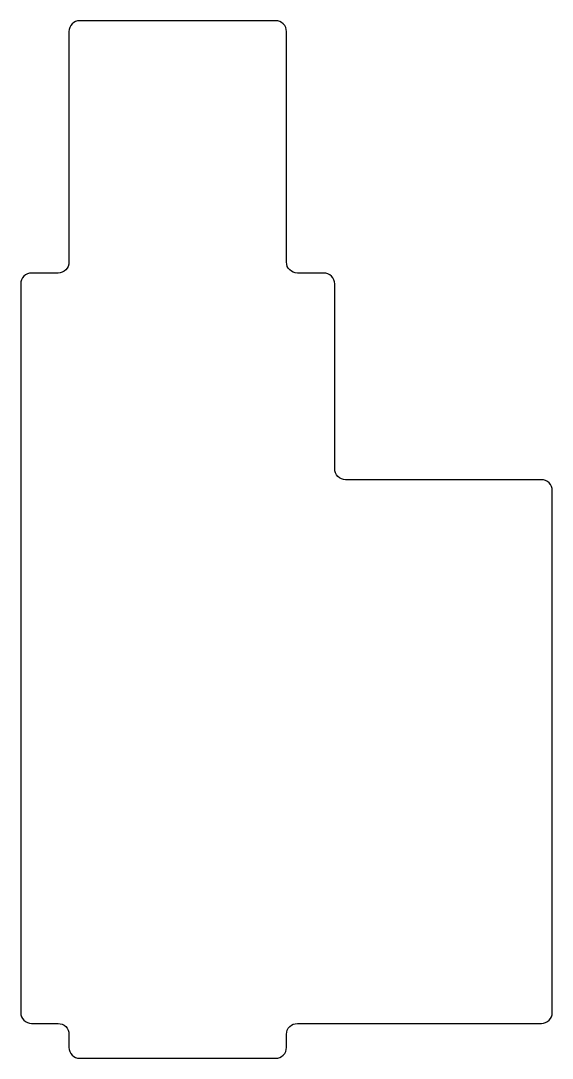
# Model space of a CAD drawing. Header units: millimetres. Extents: x 72.9 to 97.4, y 2.6 to 50.3.
import ezdxf

# ---------------------------------------------------------------- set-up
doc = ezdxf.new("R2010")
doc.units = ezdxf.units.MM
doc.layers.get('0').update_dxf_attribs({"linetype": 'CONTINUOUS'})

msp = doc.modelspace()

# ---------------------------------------------------------------- linework, layer by layer
msp.add_lwpolyline([(97.352, 28.737, 0.414214), (96.852, 29.237), (87.852, 29.237, -0.414214), (87.352, 29.737), (87.352, 38.237, 0.414214), (86.852, 38.737), (85.638, 38.737, -0.414214), (85.138, 39.237), (85.138, 49.837, 0.414214), (84.638, 50.337), (75.638, 50.337, 0.414214), (75.138, 49.837), (75.138, 39.237, -0.414214), (74.638, 38.737), (73.425, 38.737, 0.414214), (72.925, 38.237), (72.925, 4.737, 0.414214), (73.425, 4.237), (74.638, 4.237, -0.414214), (75.138, 3.737), (75.138, 3.137, 0.414214), (75.638, 2.637), (84.638, 2.637, 0.414214), (85.138, 3.137), (85.138, 3.737, -0.414214), (85.638, 4.237), (96.852, 4.237, 0.414214), (97.352, 4.737)], format="xyb", close=True)

doc.saveas('drawing.dxf')
